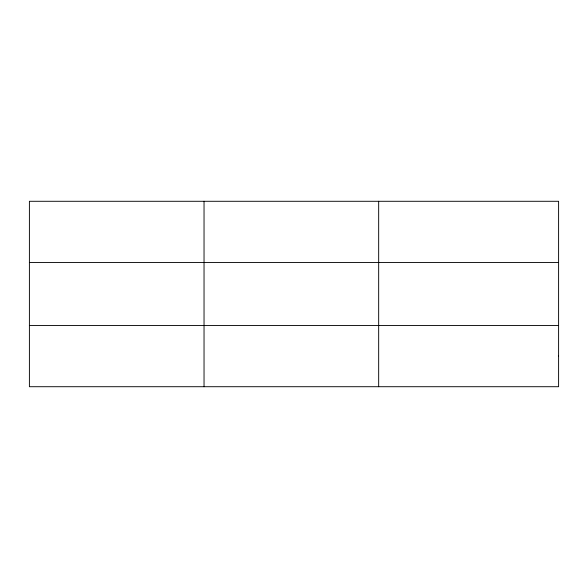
<?xml version="1.0" encoding="UTF-8"?>
<svg xmlns="http://www.w3.org/2000/svg" width="588" height="588" viewBox="0 0 588 588"><rect width="100%" height="100%" fill="white"/><g stroke="black" fill="none" stroke-linecap="round" stroke-linejoin="round"><path stroke-width="0.88" d="M204.036 386.713L204.036 201.287M378.672 386.713L378.672 201.287M29.4 262.476L558.6 262.476M29.4 325.524L558.6 325.524M558.6 356.115L558.6 386.713L29.4 386.713L29.4 201.287L558.6 201.287L558.6 356.115"/></g></svg>
